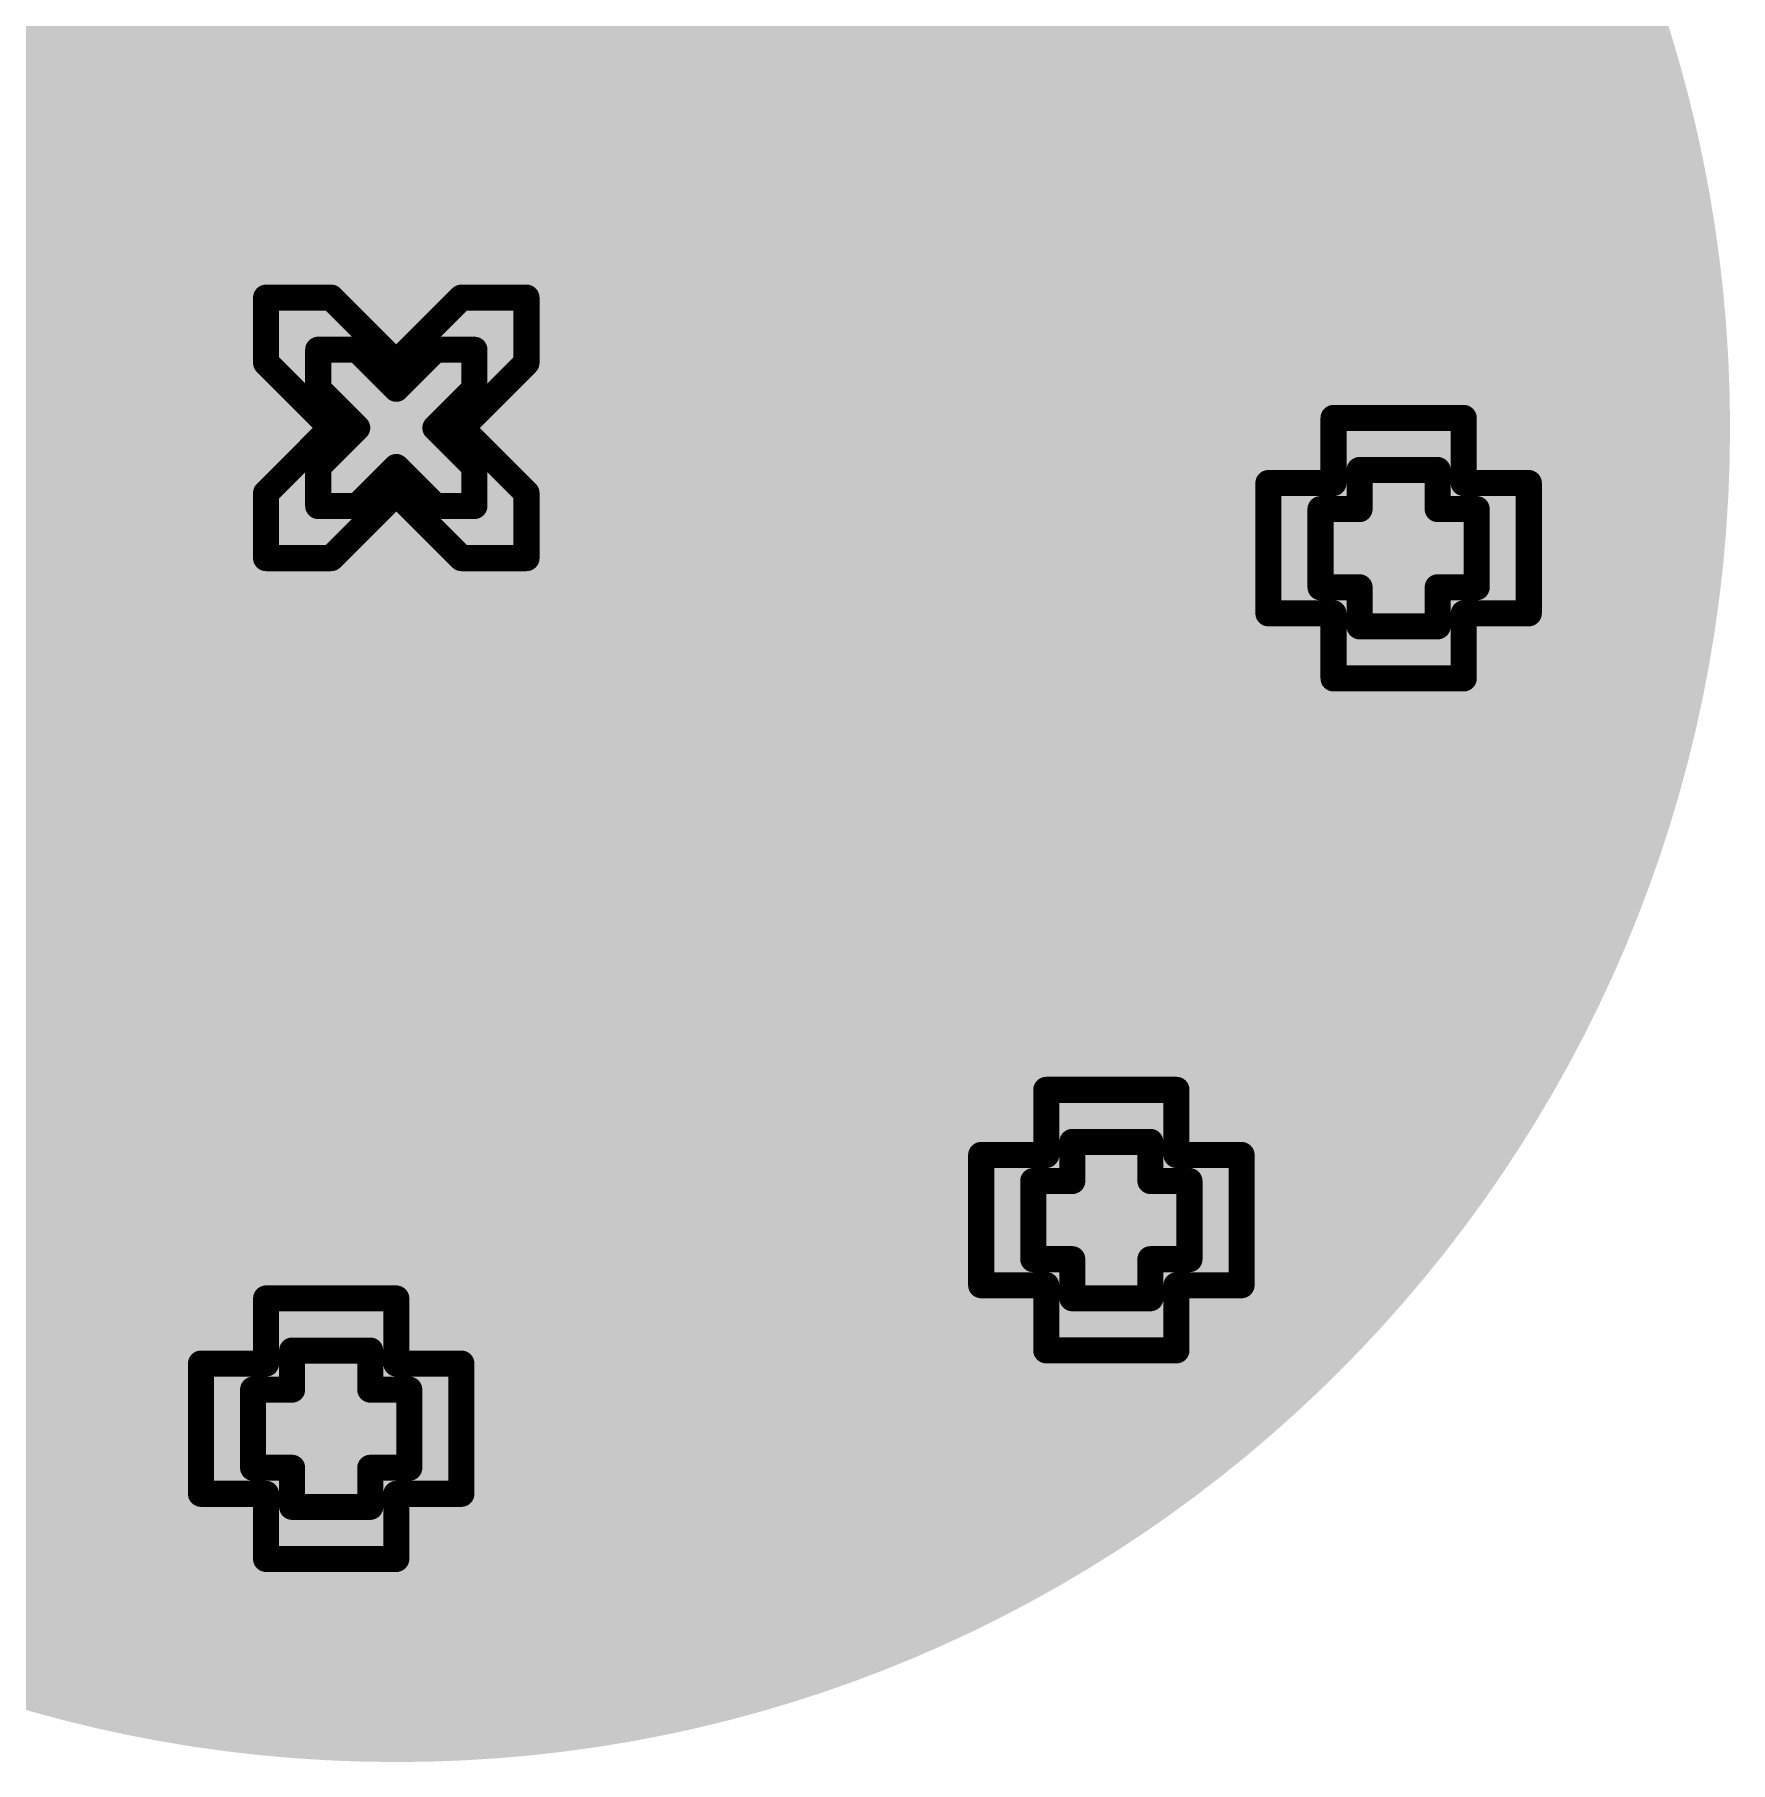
# Model space of a CAD drawing. Header units: inches. Extents: x -4 to 5258, y -4 to 5281.
# Drawn here: x -0.724 to 2.584, y 99.398 to 102.767 of the extents above; entities that cross this region are included whole.
import ezdxf

# ---------------------------------------------------------------- set-up
doc = ezdxf.new("R2010")
doc.units = ezdxf.units.IN
for name, color, linetype in [('Bottom Layer', 5, 'Continuous'), ('Bottom Solder', 6, 'Continuous'), ('Drill Drawing', 1, 'Continuous'), ('Layer 1', 16, 'Continuous'), ('Layer 2', 76, 'Continuous'), ('Multi-Layer', 9, 'Continuous'), ('Pad Holes', 156, 'Continuous'), ('Top Layer', 1, 'Continuous'), ('Top Solder', 216, 'Continuous'), ('Via Holes', 16, 'Continuous')]:
    doc.layers.add(name, color=color, linetype=linetype)

msp = doc.modelspace()

# ---------------------------------------------------------------- hatches: boundary and pattern name
at = {"layer": 'Bottom Layer'}
h = msp.add_hatch(color=5, dxfattribs=at)
edge = h.paths.add_edge_path()
edge.add_arc((-0.0187, 102), 2.5, 0, 360)
h = msp.add_hatch(color=5, dxfattribs=at)
edge = h.paths.add_edge_path()
edge.add_arc((1.9364, 101.7654), 0.3, 0, 360)
h = msp.add_hatch(color=5, dxfattribs=at)
edge = h.paths.add_edge_path()
edge.add_arc((1.3761, 100.4552), 0.3, 0, 360)
h = msp.add_hatch(color=5, dxfattribs=at)
edge = h.paths.add_edge_path()
edge.add_arc((-0.1457, 100.0484), 0.3, 0, 360)
at = {"layer": 'Bottom Solder'}
h = msp.add_hatch(color=6, dxfattribs=at)
edge = h.paths.add_edge_path()
edge.add_arc((-0.0187, 102), 2.6016, 0, 360)
h = msp.add_hatch(color=6, dxfattribs=at)
edge = h.paths.add_edge_path()
edge.add_arc((1.9364, 101.7654), 0.4016, 0, 360)
h = msp.add_hatch(color=6, dxfattribs=at)
edge = h.paths.add_edge_path()
edge.add_arc((1.3761, 100.4552), 0.4016, 0, 360)
h = msp.add_hatch(color=6, dxfattribs=at)
edge = h.paths.add_edge_path()
edge.add_arc((-0.1457, 100.0484), 0.4016, 0, 360)
at = {"layer": 'Layer 1'}
h = msp.add_hatch(color=16, dxfattribs=at)
edge = h.paths.add_edge_path()
edge.add_arc((-0.0187, 102), 2.5, 0, 360)
h = msp.add_hatch(color=16, dxfattribs=at)
edge = h.paths.add_edge_path()
edge.add_arc((1.9364, 101.7654), 0.3, 0, 360)
h = msp.add_hatch(color=16, dxfattribs=at)
edge = h.paths.add_edge_path()
edge.add_arc((1.3761, 100.4552), 0.3, 0, 360)
h = msp.add_hatch(color=16, dxfattribs=at)
edge = h.paths.add_edge_path()
edge.add_arc((-0.1457, 100.0484), 0.3, 0, 360)
at = {"layer": 'Layer 2'}
h = msp.add_hatch(color=76, dxfattribs=at)
edge = h.paths.add_edge_path()
edge.add_arc((-0.0187, 102), 2.5, 0, 360)
h = msp.add_hatch(color=76, dxfattribs=at)
edge = h.paths.add_edge_path()
edge.add_arc((1.9364, 101.7654), 0.3, 0, 360)
h = msp.add_hatch(color=76, dxfattribs=at)
edge = h.paths.add_edge_path()
edge.add_arc((1.3761, 100.4552), 0.3, 0, 360)
h = msp.add_hatch(color=76, dxfattribs=at)
edge = h.paths.add_edge_path()
edge.add_arc((-0.1457, 100.0484), 0.3, 0, 360)
at = {"layer": 'Multi-Layer'}
h = msp.add_hatch(color=9, dxfattribs=at)
edge = h.paths.add_edge_path()
edge.add_arc((-0.0187, 102), 2.5, 0, 360)
at = {"layer": 'Pad Holes'}
h = msp.add_hatch(color=7, dxfattribs=at)
edge = h.paths.add_edge_path()
edge.add_arc((-0.0187, 102), 1.55, 0, 360)
at = {"layer": 'Top Layer'}
h = msp.add_hatch(color=1, dxfattribs=at)
edge = h.paths.add_edge_path()
edge.add_arc((-0.0187, 102), 2.5, 0, 360)
h = msp.add_hatch(color=1, dxfattribs=at)
edge = h.paths.add_edge_path()
edge.add_arc((1.9364, 101.7654), 0.3, 0, 360)
h = msp.add_hatch(color=1, dxfattribs=at)
edge = h.paths.add_edge_path()
edge.add_arc((1.3761, 100.4552), 0.3, 0, 360)
h = msp.add_hatch(color=1, dxfattribs=at)
edge = h.paths.add_edge_path()
edge.add_arc((-0.1457, 100.0484), 0.3, 0, 360)
at = {"layer": 'Top Solder'}
h = msp.add_hatch(color=216, dxfattribs=at)
edge = h.paths.add_edge_path()
edge.add_arc((-0.0187, 102), 2.6016, 0, 360)
h = msp.add_hatch(color=216, dxfattribs=at)
edge = h.paths.add_edge_path()
edge.add_arc((1.9364, 101.7654), 0.4016, 0, 360)
h = msp.add_hatch(color=216, dxfattribs=at)
edge = h.paths.add_edge_path()
edge.add_arc((1.3761, 100.4552), 0.4016, 0, 360)
h = msp.add_hatch(color=216, dxfattribs=at)
edge = h.paths.add_edge_path()
edge.add_arc((-0.1457, 100.0484), 0.4016, 0, 360)
at = {"layer": 'Via Holes'}
h = msp.add_hatch(color=7, dxfattribs=at)
edge = h.paths.add_edge_path()
edge.add_arc((1.9364, 101.7654), 0.15, 0, 360)
h = msp.add_hatch(color=7, dxfattribs=at)
edge = h.paths.add_edge_path()
edge.add_arc((1.3761, 100.4552), 0.15, 0, 360)
h = msp.add_hatch(color=7, dxfattribs=at)
edge = h.paths.add_edge_path()
edge.add_arc((-0.1457, 100.0484), 0.15, 0, 360)

# ---------------------------------------------------------------- linework, layer by layer
at = {"layer": 'Drill Drawing'}
for points in [[(-0.2727, 102.127, 0.0508, 0.0508, 0), (-0.2727, 102.254, 0.0508, 0.0508, 0)], [(-0.2727, 102.254, 0.0508, 0.0508, 0), (-0.1457, 102.254, 0.0508, 0.0508, 0)], [(-0.1457, 102.254, 0.0508, 0.0508, 0), (-0.0187, 102.127, 0.0508, 0.0508, 0)], [(-0.0187, 102.127, 0.0508, 0.0508, 0), (0.1083, 102.254, 0.0508, 0.0508, 0)], [(0.1083, 102.254, 0.0508, 0.0508, 0), (0.2353, 102.254, 0.0508, 0.0508, 0)], [(0.2353, 102.127, 0.0508, 0.0508, 0), (0.2353, 102.254, 0.0508, 0.0508, 0)], [(-0.1711, 102.0762, 0.0508, 0.0508, 0), (-0.1711, 102.1524, 0.0508, 0.0508, 0)], [(-0.1711, 102.1524, 0.0508, 0.0508, 0), (-0.0949, 102.1524, 0.0508, 0.0508, 0)], [(-0.0949, 102.1524, 0.0508, 0.0508, 0), (-0.0187, 102.0762, 0.0508, 0.0508, 0)], [(-0.0187, 102.0762, 0.0508, 0.0508, 0), (0.0575, 102.1524, 0.0508, 0.0508, 0)], [(0.0575, 102.1524, 0.0508, 0.0508, 0), (0.1337, 102.1524, 0.0508, 0.0508, 0)], [(0.1337, 102.0762, 0.0508, 0.0508, 0), (0.1337, 102.1524, 0.0508, 0.0508, 0)], [(-0.2727, 102.127, 0.0508, 0.0508, 0), (-0.1457, 102, 0.0508, 0.0508, 0)], [(0.1083, 102, 0.0508, 0.0508, 0), (0.2353, 102.127, 0.0508, 0.0508, 0)], [(-0.1711, 102.0762, 0.0508, 0.0508, 0), (-0.0949, 102, 0.0508, 0.0508, 0)], [(0.0575, 102, 0.0508, 0.0508, 0), (0.1337, 102.0762, 0.0508, 0.0508, 0)], [(-0.2727, 101.873, 0.0508, 0.0508, 0), (-0.1457, 102, 0.0508, 0.0508, 0)], [(-0.1711, 101.9238, 0.0508, 0.0508, 0), (-0.0949, 102, 0.0508, 0.0508, 0)], [(0.0575, 102, 0.0508, 0.0508, 0), (0.1337, 101.9238, 0.0508, 0.0508, 0)], [(0.1083, 102, 0.0508, 0.0508, 0), (0.2353, 101.873, 0.0508, 0.0508, 0)], [(1.8094, 101.8924, 0.0508, 0.0508, 0), (1.8094, 102.0194, 0.0508, 0.0508, 0)], [(1.8094, 102.0194, 0.0508, 0.0508, 0), (2.0634, 102.0194, 0.0508, 0.0508, 0)], [(2.0634, 101.8924, 0.0508, 0.0508, 0), (2.0634, 102.0194, 0.0508, 0.0508, 0)], [(-0.1711, 101.8476, 0.0508, 0.0508, 0), (-0.1711, 101.9238, 0.0508, 0.0508, 0)], [(-0.0949, 101.8476, 0.0508, 0.0508, 0), (-0.0187, 101.9238, 0.0508, 0.0508, 0)], [(-0.0187, 101.9238, 0.0508, 0.0508, 0), (0.0575, 101.8476, 0.0508, 0.0508, 0)], [(0.1337, 101.8476, 0.0508, 0.0508, 0), (0.1337, 101.9238, 0.0508, 0.0508, 0)], [(1.8602, 101.8416, 0.0508, 0.0508, 0), (1.8602, 101.9178, 0.0508, 0.0508, 0)], [(1.8602, 101.9178, 0.0508, 0.0508, 0), (2.0126, 101.9178, 0.0508, 0.0508, 0)], [(2.0126, 101.8416, 0.0508, 0.0508, 0), (2.0126, 101.9178, 0.0508, 0.0508, 0)], [(-0.2727, 101.746, 0.0508, 0.0508, 0), (-0.2727, 101.873, 0.0508, 0.0508, 0)], [(-0.1457, 101.746, 0.0508, 0.0508, 0), (-0.0187, 101.873, 0.0508, 0.0508, 0)], [(-0.0187, 101.873, 0.0508, 0.0508, 0), (0.1083, 101.746, 0.0508, 0.0508, 0)], [(0.2353, 101.746, 0.0508, 0.0508, 0), (0.2353, 101.873, 0.0508, 0.0508, 0)], [(1.6824, 101.6384, 0.0508, 0.0508, 0), (1.6824, 101.8924, 0.0508, 0.0508, 0)], [(1.6824, 101.8924, 0.0508, 0.0508, 0), (1.8094, 101.8924, 0.0508, 0.0508, 0)], [(2.0634, 101.8924, 0.0508, 0.0508, 0), (2.1904, 101.8924, 0.0508, 0.0508, 0)], [(2.1904, 101.6384, 0.0508, 0.0508, 0), (2.1904, 101.8924, 0.0508, 0.0508, 0)], [(-0.1711, 101.8476, 0.0508, 0.0508, 0), (-0.0949, 101.8476, 0.0508, 0.0508, 0)], [(0.0575, 101.8476, 0.0508, 0.0508, 0), (0.1337, 101.8476, 0.0508, 0.0508, 0)], [(1.784, 101.6892, 0.0508, 0.0508, 0), (1.784, 101.8416, 0.0508, 0.0508, 0)], [(1.784, 101.8416, 0.0508, 0.0508, 0), (1.8602, 101.8416, 0.0508, 0.0508, 0)], [(2.0126, 101.8416, 0.0508, 0.0508, 0), (2.0888, 101.8416, 0.0508, 0.0508, 0)], [(2.0888, 101.6892, 0.0508, 0.0508, 0), (2.0888, 101.8416, 0.0508, 0.0508, 0)], [(-0.2727, 101.746, 0.0508, 0.0508, 0), (-0.1457, 101.746, 0.0508, 0.0508, 0)], [(0.1083, 101.746, 0.0508, 0.0508, 0), (0.2353, 101.746, 0.0508, 0.0508, 0)], [(1.784, 101.6892, 0.0508, 0.0508, 0), (1.8602, 101.6892, 0.0508, 0.0508, 0)], [(1.8602, 101.613, 0.0508, 0.0508, 0), (1.8602, 101.6892, 0.0508, 0.0508, 0)], [(2.0126, 101.6892, 0.0508, 0.0508, 0), (2.0888, 101.6892, 0.0508, 0.0508, 0)], [(2.0126, 101.613, 0.0508, 0.0508, 0), (2.0126, 101.6892, 0.0508, 0.0508, 0)], [(1.6824, 101.6384, 0.0508, 0.0508, 0), (1.8094, 101.6384, 0.0508, 0.0508, 0)], [(1.8094, 101.5114, 0.0508, 0.0508, 0), (1.8094, 101.6384, 0.0508, 0.0508, 0)], [(2.0634, 101.6384, 0.0508, 0.0508, 0), (2.1904, 101.6384, 0.0508, 0.0508, 0)], [(2.0634, 101.5114, 0.0508, 0.0508, 0), (2.0634, 101.6384, 0.0508, 0.0508, 0)], [(1.8602, 101.613, 0.0508, 0.0508, 0), (2.0126, 101.613, 0.0508, 0.0508, 0)], [(1.8094, 101.5114, 0.0508, 0.0508, 0), (2.0634, 101.5114, 0.0508, 0.0508, 0)], [(1.2491, 100.5822, 0.0508, 0.0508, 0), (1.2491, 100.7092, 0.0508, 0.0508, 0)], [(1.2491, 100.7092, 0.0508, 0.0508, 0), (1.5031, 100.7092, 0.0508, 0.0508, 0)], [(1.5031, 100.5822, 0.0508, 0.0508, 0), (1.5031, 100.7092, 0.0508, 0.0508, 0)], [(1.2999, 100.5314, 0.0508, 0.0508, 0), (1.2999, 100.6076, 0.0508, 0.0508, 0)], [(1.2999, 100.6076, 0.0508, 0.0508, 0), (1.4523, 100.6076, 0.0508, 0.0508, 0)], [(1.4523, 100.5314, 0.0508, 0.0508, 0), (1.4523, 100.6076, 0.0508, 0.0508, 0)], [(1.1221, 100.3282, 0.0508, 0.0508, 0), (1.1221, 100.5822, 0.0508, 0.0508, 0)], [(1.1221, 100.5822, 0.0508, 0.0508, 0), (1.2491, 100.5822, 0.0508, 0.0508, 0)], [(1.5031, 100.5822, 0.0508, 0.0508, 0), (1.6301, 100.5822, 0.0508, 0.0508, 0)], [(1.6301, 100.3282, 0.0508, 0.0508, 0), (1.6301, 100.5822, 0.0508, 0.0508, 0)], [(1.2237, 100.379, 0.0508, 0.0508, 0), (1.2237, 100.5314, 0.0508, 0.0508, 0)], [(1.2237, 100.5314, 0.0508, 0.0508, 0), (1.2999, 100.5314, 0.0508, 0.0508, 0)], [(1.4523, 100.5314, 0.0508, 0.0508, 0), (1.5285, 100.5314, 0.0508, 0.0508, 0)], [(1.5285, 100.379, 0.0508, 0.0508, 0), (1.5285, 100.5314, 0.0508, 0.0508, 0)], [(1.2237, 100.379, 0.0508, 0.0508, 0), (1.2999, 100.379, 0.0508, 0.0508, 0)], [(1.2999, 100.3028, 0.0508, 0.0508, 0), (1.2999, 100.379, 0.0508, 0.0508, 0)], [(1.4523, 100.379, 0.0508, 0.0508, 0), (1.5285, 100.379, 0.0508, 0.0508, 0)], [(1.4523, 100.3028, 0.0508, 0.0508, 0), (1.4523, 100.379, 0.0508, 0.0508, 0)], [(1.1221, 100.3282, 0.0508, 0.0508, 0), (1.2491, 100.3282, 0.0508, 0.0508, 0)], [(1.2491, 100.2012, 0.0508, 0.0508, 0), (1.2491, 100.3282, 0.0508, 0.0508, 0)], [(1.5031, 100.3282, 0.0508, 0.0508, 0), (1.6301, 100.3282, 0.0508, 0.0508, 0)], [(1.5031, 100.2012, 0.0508, 0.0508, 0), (1.5031, 100.3282, 0.0508, 0.0508, 0)], [(-0.2727, 100.1754, 0.0508, 0.0508, 0), (-0.2727, 100.3024, 0.0508, 0.0508, 0)], [(-0.2727, 100.3024, 0.0508, 0.0508, 0), (-0.0187, 100.3024, 0.0508, 0.0508, 0)], [(-0.0187, 100.1754, 0.0508, 0.0508, 0), (-0.0187, 100.3024, 0.0508, 0.0508, 0)], [(1.2999, 100.3028, 0.0508, 0.0508, 0), (1.4523, 100.3028, 0.0508, 0.0508, 0)], [(-0.2219, 100.1246, 0.0508, 0.0508, 0), (-0.2219, 100.2008, 0.0508, 0.0508, 0)], [(-0.2219, 100.2008, 0.0508, 0.0508, 0), (-0.0695, 100.2008, 0.0508, 0.0508, 0)], [(-0.0695, 100.1246, 0.0508, 0.0508, 0), (-0.0695, 100.2008, 0.0508, 0.0508, 0)], [(1.2491, 100.2012, 0.0508, 0.0508, 0), (1.5031, 100.2012, 0.0508, 0.0508, 0)], [(-0.3997, 99.9214, 0.0508, 0.0508, 0), (-0.3997, 100.1754, 0.0508, 0.0508, 0)], [(-0.3997, 100.1754, 0.0508, 0.0508, 0), (-0.2727, 100.1754, 0.0508, 0.0508, 0)], [(-0.0187, 100.1754, 0.0508, 0.0508, 0), (0.1083, 100.1754, 0.0508, 0.0508, 0)], [(0.1083, 99.9214, 0.0508, 0.0508, 0), (0.1083, 100.1754, 0.0508, 0.0508, 0)], [(-0.2981, 99.9722, 0.0508, 0.0508, 0), (-0.2981, 100.1246, 0.0508, 0.0508, 0)], [(-0.2981, 100.1246, 0.0508, 0.0508, 0), (-0.2219, 100.1246, 0.0508, 0.0508, 0)], [(-0.0695, 100.1246, 0.0508, 0.0508, 0), (0.0067, 100.1246, 0.0508, 0.0508, 0)], [(0.0067, 99.9722, 0.0508, 0.0508, 0), (0.0067, 100.1246, 0.0508, 0.0508, 0)], [(-0.2981, 99.9722, 0.0508, 0.0508, 0), (-0.2219, 99.9722, 0.0508, 0.0508, 0)], [(-0.2219, 99.896, 0.0508, 0.0508, 0), (-0.2219, 99.9722, 0.0508, 0.0508, 0)], [(-0.0695, 99.9722, 0.0508, 0.0508, 0), (0.0067, 99.9722, 0.0508, 0.0508, 0)], [(-0.0695, 99.896, 0.0508, 0.0508, 0), (-0.0695, 99.9722, 0.0508, 0.0508, 0)], [(-0.3997, 99.9214, 0.0508, 0.0508, 0), (-0.2727, 99.9214, 0.0508, 0.0508, 0)], [(-0.2727, 99.7944, 0.0508, 0.0508, 0), (-0.2727, 99.9214, 0.0508, 0.0508, 0)], [(-0.0187, 99.9214, 0.0508, 0.0508, 0), (0.1083, 99.9214, 0.0508, 0.0508, 0)], [(-0.0187, 99.7944, 0.0508, 0.0508, 0), (-0.0187, 99.9214, 0.0508, 0.0508, 0)], [(-0.2219, 99.896, 0.0508, 0.0508, 0), (-0.0695, 99.896, 0.0508, 0.0508, 0)], [(-0.2727, 99.7944, 0.0508, 0.0508, 0), (-0.0187, 99.7944, 0.0508, 0.0508, 0)]]:
    msp.add_lwpolyline(points, format="xyseb", dxfattribs=at)
for points in [[(-0.2854, 102.254, 0.0254, 0.0254, 1), (-0.26, 102.254, 0.0254, 0.0254, 1)], [(-0.2854, 102.254, 0.0254, 0.0254, 1), (-0.26, 102.254, 0.0254, 0.0254, 1)], [(-0.1584, 102.254, 0.0254, 0.0254, 1), (-0.133, 102.254, 0.0254, 0.0254, 1)], [(-0.1584, 102.254, 0.0254, 0.0254, 1), (-0.133, 102.254, 0.0254, 0.0254, 1)], [(0.0956, 102.254, 0.0254, 0.0254, 1), (0.121, 102.254, 0.0254, 0.0254, 1)], [(0.0956, 102.254, 0.0254, 0.0254, 1), (0.121, 102.254, 0.0254, 0.0254, 1)], [(0.2226, 102.254, 0.0254, 0.0254, 1), (0.248, 102.254, 0.0254, 0.0254, 1)], [(0.2226, 102.254, 0.0254, 0.0254, 1), (0.248, 102.254, 0.0254, 0.0254, 1)], [(-0.1838, 102.1524, 0.0254, 0.0254, 1), (-0.1584, 102.1524, 0.0254, 0.0254, 1)], [(-0.1838, 102.1524, 0.0254, 0.0254, 1), (-0.1584, 102.1524, 0.0254, 0.0254, 1)], [(-0.1076, 102.1524, 0.0254, 0.0254, 1), (-0.0822, 102.1524, 0.0254, 0.0254, 1)], [(-0.1076, 102.1524, 0.0254, 0.0254, 1), (-0.0822, 102.1524, 0.0254, 0.0254, 1)], [(0.0448, 102.1524, 0.0254, 0.0254, 1), (0.0702, 102.1524, 0.0254, 0.0254, 1)], [(0.0448, 102.1524, 0.0254, 0.0254, 1), (0.0702, 102.1524, 0.0254, 0.0254, 1)], [(0.121, 102.1524, 0.0254, 0.0254, 1), (0.1464, 102.1524, 0.0254, 0.0254, 1)], [(0.121, 102.1524, 0.0254, 0.0254, 1), (0.1464, 102.1524, 0.0254, 0.0254, 1)], [(-0.2854, 102.127, 0.0254, 0.0254, 1), (-0.26, 102.127, 0.0254, 0.0254, 1)], [(-0.2854, 102.127, 0.0254, 0.0254, 1), (-0.26, 102.127, 0.0254, 0.0254, 1)], [(-0.0314, 102.127, 0.0254, 0.0254, 1), (-0.006, 102.127, 0.0254, 0.0254, 1)], [(-0.0314, 102.127, 0.0254, 0.0254, 1), (-0.006, 102.127, 0.0254, 0.0254, 1)], [(0.2226, 102.127, 0.0254, 0.0254, 1), (0.248, 102.127, 0.0254, 0.0254, 1)], [(0.2226, 102.127, 0.0254, 0.0254, 1), (0.248, 102.127, 0.0254, 0.0254, 1)], [(-0.1838, 102.0762, 0.0254, 0.0254, 1), (-0.1584, 102.0762, 0.0254, 0.0254, 1)], [(-0.1838, 102.0762, 0.0254, 0.0254, 1), (-0.1584, 102.0762, 0.0254, 0.0254, 1)], [(-0.0314, 102.0762, 0.0254, 0.0254, 1), (-0.006, 102.0762, 0.0254, 0.0254, 1)], [(-0.0314, 102.0762, 0.0254, 0.0254, 1), (-0.006, 102.0762, 0.0254, 0.0254, 1)], [(0.121, 102.0762, 0.0254, 0.0254, 1), (0.1464, 102.0762, 0.0254, 0.0254, 1)], [(0.121, 102.0762, 0.0254, 0.0254, 1), (0.1464, 102.0762, 0.0254, 0.0254, 1)], [(-0.1584, 102, 0.0254, 0.0254, 1), (-0.133, 102, 0.0254, 0.0254, 1)], [(-0.1584, 102, 0.0254, 0.0254, 1), (-0.133, 102, 0.0254, 0.0254, 1)], [(-0.1076, 102, 0.0254, 0.0254, 1), (-0.0822, 102, 0.0254, 0.0254, 1)], [(-0.1076, 102, 0.0254, 0.0254, 1), (-0.0822, 102, 0.0254, 0.0254, 1)], [(0.0448, 102, 0.0254, 0.0254, 1), (0.0702, 102, 0.0254, 0.0254, 1)], [(0.0448, 102, 0.0254, 0.0254, 1), (0.0702, 102, 0.0254, 0.0254, 1)], [(0.0956, 102, 0.0254, 0.0254, 1), (0.121, 102, 0.0254, 0.0254, 1)], [(0.0956, 102, 0.0254, 0.0254, 1), (0.121, 102, 0.0254, 0.0254, 1)], [(1.7967, 102.0194, 0.0254, 0.0254, 1), (1.8221, 102.0194, 0.0254, 0.0254, 1)], [(1.7967, 102.0194, 0.0254, 0.0254, 1), (1.8221, 102.0194, 0.0254, 0.0254, 1)], [(2.0507, 102.0194, 0.0254, 0.0254, 1), (2.0761, 102.0194, 0.0254, 0.0254, 1)], [(2.0507, 102.0194, 0.0254, 0.0254, 1), (2.0761, 102.0194, 0.0254, 0.0254, 1)], [(-0.1838, 101.9238, 0.0254, 0.0254, 1), (-0.1584, 101.9238, 0.0254, 0.0254, 1)], [(-0.1838, 101.9238, 0.0254, 0.0254, 1), (-0.1584, 101.9238, 0.0254, 0.0254, 1)], [(-0.0314, 101.9238, 0.0254, 0.0254, 1), (-0.006, 101.9238, 0.0254, 0.0254, 1)], [(-0.0314, 101.9238, 0.0254, 0.0254, 1), (-0.006, 101.9238, 0.0254, 0.0254, 1)], [(0.121, 101.9238, 0.0254, 0.0254, 1), (0.1464, 101.9238, 0.0254, 0.0254, 1)], [(0.121, 101.9238, 0.0254, 0.0254, 1), (0.1464, 101.9238, 0.0254, 0.0254, 1)], [(1.8475, 101.9178, 0.0254, 0.0254, 1), (1.8729, 101.9178, 0.0254, 0.0254, 1)], [(1.8475, 101.9178, 0.0254, 0.0254, 1), (1.8729, 101.9178, 0.0254, 0.0254, 1)], [(1.9999, 101.9178, 0.0254, 0.0254, 1), (2.0253, 101.9178, 0.0254, 0.0254, 1)], [(1.9999, 101.9178, 0.0254, 0.0254, 1), (2.0253, 101.9178, 0.0254, 0.0254, 1)], [(-0.2854, 101.873, 0.0254, 0.0254, 1), (-0.26, 101.873, 0.0254, 0.0254, 1)], [(-0.2854, 101.873, 0.0254, 0.0254, 1), (-0.26, 101.873, 0.0254, 0.0254, 1)], [(-0.0314, 101.873, 0.0254, 0.0254, 1), (-0.006, 101.873, 0.0254, 0.0254, 1)], [(-0.0314, 101.873, 0.0254, 0.0254, 1), (-0.006, 101.873, 0.0254, 0.0254, 1)], [(0.2226, 101.873, 0.0254, 0.0254, 1), (0.248, 101.873, 0.0254, 0.0254, 1)], [(0.2226, 101.873, 0.0254, 0.0254, 1), (0.248, 101.873, 0.0254, 0.0254, 1)], [(1.6697, 101.8924, 0.0254, 0.0254, 1), (1.6951, 101.8924, 0.0254, 0.0254, 1)], [(1.6697, 101.8924, 0.0254, 0.0254, 1), (1.6951, 101.8924, 0.0254, 0.0254, 1)], [(1.7967, 101.8924, 0.0254, 0.0254, 1), (1.8221, 101.8924, 0.0254, 0.0254, 1)], [(1.7967, 101.8924, 0.0254, 0.0254, 1), (1.8221, 101.8924, 0.0254, 0.0254, 1)], [(2.0507, 101.8924, 0.0254, 0.0254, 1), (2.0761, 101.8924, 0.0254, 0.0254, 1)], [(2.0507, 101.8924, 0.0254, 0.0254, 1), (2.0761, 101.8924, 0.0254, 0.0254, 1)], [(2.1777, 101.8924, 0.0254, 0.0254, 1), (2.2031, 101.8924, 0.0254, 0.0254, 1)], [(2.1777, 101.8924, 0.0254, 0.0254, 1), (2.2031, 101.8924, 0.0254, 0.0254, 1)], [(-0.1838, 101.8476, 0.0254, 0.0254, 1), (-0.1584, 101.8476, 0.0254, 0.0254, 1)], [(-0.1838, 101.8476, 0.0254, 0.0254, 1), (-0.1584, 101.8476, 0.0254, 0.0254, 1)], [(-0.1076, 101.8476, 0.0254, 0.0254, 1), (-0.0822, 101.8476, 0.0254, 0.0254, 1)], [(-0.1076, 101.8476, 0.0254, 0.0254, 1), (-0.0822, 101.8476, 0.0254, 0.0254, 1)], [(0.0448, 101.8476, 0.0254, 0.0254, 1), (0.0702, 101.8476, 0.0254, 0.0254, 1)], [(0.0448, 101.8476, 0.0254, 0.0254, 1), (0.0702, 101.8476, 0.0254, 0.0254, 1)], [(0.121, 101.8476, 0.0254, 0.0254, 1), (0.1464, 101.8476, 0.0254, 0.0254, 1)], [(0.121, 101.8476, 0.0254, 0.0254, 1), (0.1464, 101.8476, 0.0254, 0.0254, 1)], [(1.7713, 101.8416, 0.0254, 0.0254, 1), (1.7967, 101.8416, 0.0254, 0.0254, 1)], [(1.7713, 101.8416, 0.0254, 0.0254, 1), (1.7967, 101.8416, 0.0254, 0.0254, 1)], [(1.8475, 101.8416, 0.0254, 0.0254, 1), (1.8729, 101.8416, 0.0254, 0.0254, 1)], [(1.8475, 101.8416, 0.0254, 0.0254, 1), (1.8729, 101.8416, 0.0254, 0.0254, 1)], [(1.9999, 101.8416, 0.0254, 0.0254, 1), (2.0253, 101.8416, 0.0254, 0.0254, 1)], [(1.9999, 101.8416, 0.0254, 0.0254, 1), (2.0253, 101.8416, 0.0254, 0.0254, 1)], [(2.0761, 101.8416, 0.0254, 0.0254, 1), (2.1015, 101.8416, 0.0254, 0.0254, 1)], [(2.0761, 101.8416, 0.0254, 0.0254, 1), (2.1015, 101.8416, 0.0254, 0.0254, 1)], [(-0.2854, 101.746, 0.0254, 0.0254, 1), (-0.26, 101.746, 0.0254, 0.0254, 1)], [(-0.2854, 101.746, 0.0254, 0.0254, 1), (-0.26, 101.746, 0.0254, 0.0254, 1)], [(-0.1584, 101.746, 0.0254, 0.0254, 1), (-0.133, 101.746, 0.0254, 0.0254, 1)], [(-0.1584, 101.746, 0.0254, 0.0254, 1), (-0.133, 101.746, 0.0254, 0.0254, 1)], [(0.0956, 101.746, 0.0254, 0.0254, 1), (0.121, 101.746, 0.0254, 0.0254, 1)], [(0.0956, 101.746, 0.0254, 0.0254, 1), (0.121, 101.746, 0.0254, 0.0254, 1)], [(0.2226, 101.746, 0.0254, 0.0254, 1), (0.248, 101.746, 0.0254, 0.0254, 1)], [(0.2226, 101.746, 0.0254, 0.0254, 1), (0.248, 101.746, 0.0254, 0.0254, 1)], [(1.7713, 101.6892, 0.0254, 0.0254, 1), (1.7967, 101.6892, 0.0254, 0.0254, 1)], [(1.7713, 101.6892, 0.0254, 0.0254, 1), (1.7967, 101.6892, 0.0254, 0.0254, 1)], [(1.8475, 101.6892, 0.0254, 0.0254, 1), (1.8729, 101.6892, 0.0254, 0.0254, 1)], [(1.8475, 101.6892, 0.0254, 0.0254, 1), (1.8729, 101.6892, 0.0254, 0.0254, 1)], [(1.9999, 101.6892, 0.0254, 0.0254, 1), (2.0253, 101.6892, 0.0254, 0.0254, 1)], [(1.9999, 101.6892, 0.0254, 0.0254, 1), (2.0253, 101.6892, 0.0254, 0.0254, 1)], [(2.0761, 101.6892, 0.0254, 0.0254, 1), (2.1015, 101.6892, 0.0254, 0.0254, 1)], [(2.0761, 101.6892, 0.0254, 0.0254, 1), (2.1015, 101.6892, 0.0254, 0.0254, 1)], [(1.6697, 101.6384, 0.0254, 0.0254, 1), (1.6951, 101.6384, 0.0254, 0.0254, 1)], [(1.6697, 101.6384, 0.0254, 0.0254, 1), (1.6951, 101.6384, 0.0254, 0.0254, 1)], [(1.7967, 101.6384, 0.0254, 0.0254, 1), (1.8221, 101.6384, 0.0254, 0.0254, 1)], [(1.7967, 101.6384, 0.0254, 0.0254, 1), (1.8221, 101.6384, 0.0254, 0.0254, 1)], [(2.0507, 101.6384, 0.0254, 0.0254, 1), (2.0761, 101.6384, 0.0254, 0.0254, 1)], [(2.0507, 101.6384, 0.0254, 0.0254, 1), (2.0761, 101.6384, 0.0254, 0.0254, 1)], [(2.1777, 101.6384, 0.0254, 0.0254, 1), (2.2031, 101.6384, 0.0254, 0.0254, 1)], [(2.1777, 101.6384, 0.0254, 0.0254, 1), (2.2031, 101.6384, 0.0254, 0.0254, 1)], [(1.8475, 101.613, 0.0254, 0.0254, 1), (1.8729, 101.613, 0.0254, 0.0254, 1)], [(1.8475, 101.613, 0.0254, 0.0254, 1), (1.8729, 101.613, 0.0254, 0.0254, 1)], [(1.9999, 101.613, 0.0254, 0.0254, 1), (2.0253, 101.613, 0.0254, 0.0254, 1)], [(1.9999, 101.613, 0.0254, 0.0254, 1), (2.0253, 101.613, 0.0254, 0.0254, 1)], [(1.7967, 101.5114, 0.0254, 0.0254, 1), (1.8221, 101.5114, 0.0254, 0.0254, 1)], [(1.7967, 101.5114, 0.0254, 0.0254, 1), (1.8221, 101.5114, 0.0254, 0.0254, 1)], [(2.0507, 101.5114, 0.0254, 0.0254, 1), (2.0761, 101.5114, 0.0254, 0.0254, 1)], [(2.0507, 101.5114, 0.0254, 0.0254, 1), (2.0761, 101.5114, 0.0254, 0.0254, 1)], [(1.2364, 100.7092, 0.0254, 0.0254, 1), (1.2618, 100.7092, 0.0254, 0.0254, 1)], [(1.2364, 100.7092, 0.0254, 0.0254, 1), (1.2618, 100.7092, 0.0254, 0.0254, 1)], [(1.4904, 100.7092, 0.0254, 0.0254, 1), (1.5158, 100.7092, 0.0254, 0.0254, 1)], [(1.4904, 100.7092, 0.0254, 0.0254, 1), (1.5158, 100.7092, 0.0254, 0.0254, 1)], [(1.2872, 100.6076, 0.0254, 0.0254, 1), (1.3126, 100.6076, 0.0254, 0.0254, 1)], [(1.2872, 100.6076, 0.0254, 0.0254, 1), (1.3126, 100.6076, 0.0254, 0.0254, 1)], [(1.4396, 100.6076, 0.0254, 0.0254, 1), (1.465, 100.6076, 0.0254, 0.0254, 1)], [(1.4396, 100.6076, 0.0254, 0.0254, 1), (1.465, 100.6076, 0.0254, 0.0254, 1)], [(1.1094, 100.5822, 0.0254, 0.0254, 1), (1.1348, 100.5822, 0.0254, 0.0254, 1)], [(1.1094, 100.5822, 0.0254, 0.0254, 1), (1.1348, 100.5822, 0.0254, 0.0254, 1)], [(1.2364, 100.5822, 0.0254, 0.0254, 1), (1.2618, 100.5822, 0.0254, 0.0254, 1)], [(1.2364, 100.5822, 0.0254, 0.0254, 1), (1.2618, 100.5822, 0.0254, 0.0254, 1)], [(1.4904, 100.5822, 0.0254, 0.0254, 1), (1.5158, 100.5822, 0.0254, 0.0254, 1)], [(1.4904, 100.5822, 0.0254, 0.0254, 1), (1.5158, 100.5822, 0.0254, 0.0254, 1)], [(1.6174, 100.5822, 0.0254, 0.0254, 1), (1.6428, 100.5822, 0.0254, 0.0254, 1)], [(1.6174, 100.5822, 0.0254, 0.0254, 1), (1.6428, 100.5822, 0.0254, 0.0254, 1)], [(1.211, 100.5314, 0.0254, 0.0254, 1), (1.2364, 100.5314, 0.0254, 0.0254, 1)], [(1.211, 100.5314, 0.0254, 0.0254, 1), (1.2364, 100.5314, 0.0254, 0.0254, 1)], [(1.2872, 100.5314, 0.0254, 0.0254, 1), (1.3126, 100.5314, 0.0254, 0.0254, 1)], [(1.2872, 100.5314, 0.0254, 0.0254, 1), (1.3126, 100.5314, 0.0254, 0.0254, 1)], [(1.4396, 100.5314, 0.0254, 0.0254, 1), (1.465, 100.5314, 0.0254, 0.0254, 1)], [(1.4396, 100.5314, 0.0254, 0.0254, 1), (1.465, 100.5314, 0.0254, 0.0254, 1)], [(1.5158, 100.5314, 0.0254, 0.0254, 1), (1.5412, 100.5314, 0.0254, 0.0254, 1)], [(1.5158, 100.5314, 0.0254, 0.0254, 1), (1.5412, 100.5314, 0.0254, 0.0254, 1)], [(1.211, 100.379, 0.0254, 0.0254, 1), (1.2364, 100.379, 0.0254, 0.0254, 1)], [(1.211, 100.379, 0.0254, 0.0254, 1), (1.2364, 100.379, 0.0254, 0.0254, 1)], [(1.2872, 100.379, 0.0254, 0.0254, 1), (1.3126, 100.379, 0.0254, 0.0254, 1)], [(1.2872, 100.379, 0.0254, 0.0254, 1), (1.3126, 100.379, 0.0254, 0.0254, 1)], [(1.4396, 100.379, 0.0254, 0.0254, 1), (1.465, 100.379, 0.0254, 0.0254, 1)], [(1.4396, 100.379, 0.0254, 0.0254, 1), (1.465, 100.379, 0.0254, 0.0254, 1)], [(1.5158, 100.379, 0.0254, 0.0254, 1), (1.5412, 100.379, 0.0254, 0.0254, 1)], [(1.5158, 100.379, 0.0254, 0.0254, 1), (1.5412, 100.379, 0.0254, 0.0254, 1)], [(1.1094, 100.3282, 0.0254, 0.0254, 1), (1.1348, 100.3282, 0.0254, 0.0254, 1)], [(1.1094, 100.3282, 0.0254, 0.0254, 1), (1.1348, 100.3282, 0.0254, 0.0254, 1)], [(1.2364, 100.3282, 0.0254, 0.0254, 1), (1.2618, 100.3282, 0.0254, 0.0254, 1)], [(1.2364, 100.3282, 0.0254, 0.0254, 1), (1.2618, 100.3282, 0.0254, 0.0254, 1)], [(1.4904, 100.3282, 0.0254, 0.0254, 1), (1.5158, 100.3282, 0.0254, 0.0254, 1)], [(1.4904, 100.3282, 0.0254, 0.0254, 1), (1.5158, 100.3282, 0.0254, 0.0254, 1)], [(1.6174, 100.3282, 0.0254, 0.0254, 1), (1.6428, 100.3282, 0.0254, 0.0254, 1)], [(1.6174, 100.3282, 0.0254, 0.0254, 1), (1.6428, 100.3282, 0.0254, 0.0254, 1)], [(-0.2854, 100.3024, 0.0254, 0.0254, 1), (-0.26, 100.3024, 0.0254, 0.0254, 1)], [(-0.2854, 100.3024, 0.0254, 0.0254, 1), (-0.26, 100.3024, 0.0254, 0.0254, 1)], [(-0.0314, 100.3024, 0.0254, 0.0254, 1), (-0.006, 100.3024, 0.0254, 0.0254, 1)], [(-0.0314, 100.3024, 0.0254, 0.0254, 1), (-0.006, 100.3024, 0.0254, 0.0254, 1)], [(1.2872, 100.3028, 0.0254, 0.0254, 1), (1.3126, 100.3028, 0.0254, 0.0254, 1)], [(1.2872, 100.3028, 0.0254, 0.0254, 1), (1.3126, 100.3028, 0.0254, 0.0254, 1)], [(1.4396, 100.3028, 0.0254, 0.0254, 1), (1.465, 100.3028, 0.0254, 0.0254, 1)], [(1.4396, 100.3028, 0.0254, 0.0254, 1), (1.465, 100.3028, 0.0254, 0.0254, 1)], [(-0.2346, 100.2008, 0.0254, 0.0254, 1), (-0.2092, 100.2008, 0.0254, 0.0254, 1)], [(-0.2346, 100.2008, 0.0254, 0.0254, 1), (-0.2092, 100.2008, 0.0254, 0.0254, 1)], [(-0.0822, 100.2008, 0.0254, 0.0254, 1), (-0.0568, 100.2008, 0.0254, 0.0254, 1)], [(-0.0822, 100.2008, 0.0254, 0.0254, 1), (-0.0568, 100.2008, 0.0254, 0.0254, 1)], [(1.2364, 100.2012, 0.0254, 0.0254, 1), (1.2618, 100.2012, 0.0254, 0.0254, 1)], [(1.2364, 100.2012, 0.0254, 0.0254, 1), (1.2618, 100.2012, 0.0254, 0.0254, 1)], [(1.4904, 100.2012, 0.0254, 0.0254, 1), (1.5158, 100.2012, 0.0254, 0.0254, 1)], [(1.4904, 100.2012, 0.0254, 0.0254, 1), (1.5158, 100.2012, 0.0254, 0.0254, 1)], [(-0.4124, 100.1754, 0.0254, 0.0254, 1), (-0.387, 100.1754, 0.0254, 0.0254, 1)], [(-0.4124, 100.1754, 0.0254, 0.0254, 1), (-0.387, 100.1754, 0.0254, 0.0254, 1)], [(-0.2854, 100.1754, 0.0254, 0.0254, 1), (-0.26, 100.1754, 0.0254, 0.0254, 1)], [(-0.2854, 100.1754, 0.0254, 0.0254, 1), (-0.26, 100.1754, 0.0254, 0.0254, 1)], [(-0.0314, 100.1754, 0.0254, 0.0254, 1), (-0.006, 100.1754, 0.0254, 0.0254, 1)], [(-0.0314, 100.1754, 0.0254, 0.0254, 1), (-0.006, 100.1754, 0.0254, 0.0254, 1)], [(0.0956, 100.1754, 0.0254, 0.0254, 1), (0.121, 100.1754, 0.0254, 0.0254, 1)], [(0.0956, 100.1754, 0.0254, 0.0254, 1), (0.121, 100.1754, 0.0254, 0.0254, 1)], [(-0.3108, 100.1246, 0.0254, 0.0254, 1), (-0.2854, 100.1246, 0.0254, 0.0254, 1)], [(-0.3108, 100.1246, 0.0254, 0.0254, 1), (-0.2854, 100.1246, 0.0254, 0.0254, 1)], [(-0.2346, 100.1246, 0.0254, 0.0254, 1), (-0.2092, 100.1246, 0.0254, 0.0254, 1)], [(-0.2346, 100.1246, 0.0254, 0.0254, 1), (-0.2092, 100.1246, 0.0254, 0.0254, 1)], [(-0.0822, 100.1246, 0.0254, 0.0254, 1), (-0.0568, 100.1246, 0.0254, 0.0254, 1)], [(-0.0822, 100.1246, 0.0254, 0.0254, 1), (-0.0568, 100.1246, 0.0254, 0.0254, 1)], [(-0.006, 100.1246, 0.0254, 0.0254, 1), (0.0194, 100.1246, 0.0254, 0.0254, 1)], [(-0.006, 100.1246, 0.0254, 0.0254, 1), (0.0194, 100.1246, 0.0254, 0.0254, 1)], [(-0.3108, 99.9722, 0.0254, 0.0254, 1), (-0.2854, 99.9722, 0.0254, 0.0254, 1)], [(-0.3108, 99.9722, 0.0254, 0.0254, 1), (-0.2854, 99.9722, 0.0254, 0.0254, 1)], [(-0.2346, 99.9722, 0.0254, 0.0254, 1), (-0.2092, 99.9722, 0.0254, 0.0254, 1)], [(-0.2346, 99.9722, 0.0254, 0.0254, 1), (-0.2092, 99.9722, 0.0254, 0.0254, 1)], [(-0.0822, 99.9722, 0.0254, 0.0254, 1), (-0.0568, 99.9722, 0.0254, 0.0254, 1)], [(-0.0822, 99.9722, 0.0254, 0.0254, 1), (-0.0568, 99.9722, 0.0254, 0.0254, 1)], [(-0.006, 99.9722, 0.0254, 0.0254, 1), (0.0194, 99.9722, 0.0254, 0.0254, 1)], [(-0.006, 99.9722, 0.0254, 0.0254, 1), (0.0194, 99.9722, 0.0254, 0.0254, 1)], [(-0.4124, 99.9214, 0.0254, 0.0254, 1), (-0.387, 99.9214, 0.0254, 0.0254, 1)], [(-0.4124, 99.9214, 0.0254, 0.0254, 1), (-0.387, 99.9214, 0.0254, 0.0254, 1)], [(-0.2854, 99.9214, 0.0254, 0.0254, 1), (-0.26, 99.9214, 0.0254, 0.0254, 1)], [(-0.2854, 99.9214, 0.0254, 0.0254, 1), (-0.26, 99.9214, 0.0254, 0.0254, 1)], [(-0.0314, 99.9214, 0.0254, 0.0254, 1), (-0.006, 99.9214, 0.0254, 0.0254, 1)], [(-0.0314, 99.9214, 0.0254, 0.0254, 1), (-0.006, 99.9214, 0.0254, 0.0254, 1)], [(0.0956, 99.9214, 0.0254, 0.0254, 1), (0.121, 99.9214, 0.0254, 0.0254, 1)], [(0.0956, 99.9214, 0.0254, 0.0254, 1), (0.121, 99.9214, 0.0254, 0.0254, 1)], [(-0.2346, 99.896, 0.0254, 0.0254, 1), (-0.2092, 99.896, 0.0254, 0.0254, 1)], [(-0.2346, 99.896, 0.0254, 0.0254, 1), (-0.2092, 99.896, 0.0254, 0.0254, 1)], [(-0.0822, 99.896, 0.0254, 0.0254, 1), (-0.0568, 99.896, 0.0254, 0.0254, 1)], [(-0.0822, 99.896, 0.0254, 0.0254, 1), (-0.0568, 99.896, 0.0254, 0.0254, 1)], [(-0.2854, 99.7944, 0.0254, 0.0254, 1), (-0.26, 99.7944, 0.0254, 0.0254, 1)], [(-0.2854, 99.7944, 0.0254, 0.0254, 1), (-0.26, 99.7944, 0.0254, 0.0254, 1)], [(-0.0314, 99.7944, 0.0254, 0.0254, 1), (-0.006, 99.7944, 0.0254, 0.0254, 1)], [(-0.0314, 99.7944, 0.0254, 0.0254, 1), (-0.006, 99.7944, 0.0254, 0.0254, 1)]]:
    msp.add_lwpolyline(points, format="xyseb", close=True, dxfattribs=at)

doc.saveas('drawing.dxf')
